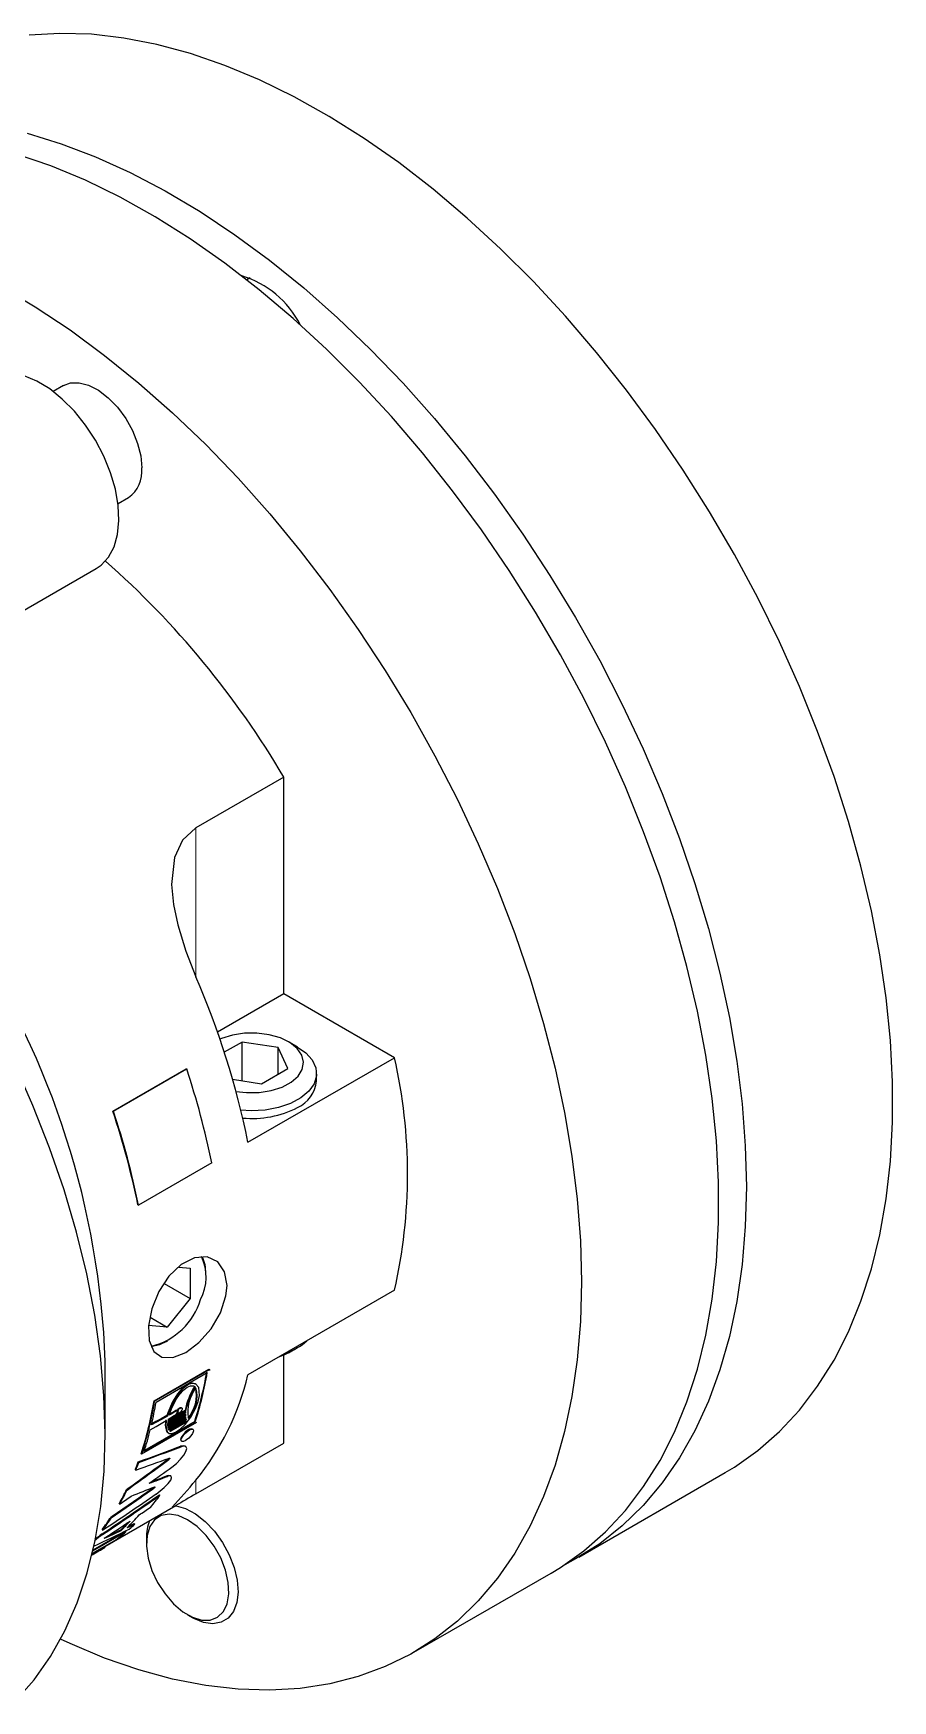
# Model space of a CAD drawing. Header units: millimetres. Extents: x 9.1 to 20.5, y 2.2 to 17.5.
# Drawn here: x 18.854 to 20.512, y 14.243 to 17.463 of the extents above; entities that cross this region are included whole.
import ezdxf

# ---------------------------------------------------------------- set-up
doc = ezdxf.new("R2010")
doc.units = ezdxf.units.MM
doc.linetypes.add('PHANTOM', pattern=[1.27, 0.635, -0.127, 0.127, -0.127, 0.127, -0.127])

msp = doc.modelspace()

# ---------------------------------------------------------------- linework, layer by layer
at = {"color": 7, "linetype": 'Continuous', "lineweight": 25}
for p, q in [((19.2718, 16.9908), (19.2656, 16.9872)), ((18.9121, 16.7831), (18.892, 16.7715)), ((19.017, 16.555), (19.0371, 16.5666)), ((18.8069, 16.3327), (18.9748, 16.4296)), ((19.337, 16.0268), (19.1673, 15.9288)), ((19.337, 15.6083), (19.337, 16.0268)), ((19.337, 15.6083), (19.2089, 15.5344)), ((19.5507, 15.485), (19.337, 15.6083)), ((19.2565, 15.5152), (19.2221, 15.4954)), ((19.3262, 15.5044), (19.2565, 15.5152)), ((19.2565, 15.4405), (19.2565, 15.5152)), ((19.3448, 15.4642), (19.3262, 15.5044)), ((19.3262, 15.4534), (19.3262, 15.5044)), ((19.3635, 15.5055), (19.3459, 15.5158)), ((19.0071, 15.3818), (19.1485, 15.4634)), ((19.0081, 15.3817), (19.1495, 15.4634)), ((19.1485, 15.4634), (19.1495, 15.4634)), ((19.2678, 15.3217), (19.5507, 15.485)), ((19.2938, 15.4347), (19.3448, 15.4642)), ((19.2381, 15.4433), (19.2938, 15.4347)), ((19.4001, 15.4399), (19.4001, 15.4545)), ((19.0071, 15.3818), (19.0081, 15.3817)), ((19.1979, 15.282), (19.0564, 15.2004)), ((19.0554, 15.2007), (19.0564, 15.2004)), ((19.1341, 15.0807), (19.1563, 15.0787)), ((19.1563, 15.0787), (19.1563, 15.0198)), ((19.1061, 15.0488), (19.1563, 15.0198)), ((19.1864, 15.0666), (19.1864, 15.0686)), ((19.1563, 15.0198), (19.1121, 14.9648)), ((19.5507, 15.0359), (19.2678, 14.8726)), ((19.0791, 14.9839), (19.1121, 14.9648)), ((19.1121, 14.9648), (19.076, 14.968)), ((19.1104, 14.937), (19.1122, 14.938)), ((19.337, 14.7407), (19.337, 14.9105)), ((19.3459, 14.915), (19.3635, 14.9252)), ((18.9923, 14.7562), (18.9923, 14.899)), ((19.0866, 14.8223), (19.1926, 14.8835)), ((19.0876, 14.8215), (19.1937, 14.8827)), ((19.0906, 14.8198), (19.1893, 14.8768)), ((19.1926, 14.8835), (19.1937, 14.8827)), ((19.1937, 14.8827), (19.1933, 14.8806)), ((19.0866, 14.8223), (19.0876, 14.8215)), ((19.1686, 14.7803), (19.0625, 14.7191)), ((19.166, 14.7816), (19.0673, 14.7246)), ((19.165, 14.7826), (19.0679, 14.7265)), ((19.1112, 14.7937), (19.1122, 14.7928)), ((19.1128, 14.7784), (19.1471, 14.7982)), ((19.1128, 14.7766), (19.147, 14.7964)), ((19.146, 14.7943), (19.1128, 14.7752)), ((19.1129, 14.78), (19.1461, 14.7991)), ((19.1471, 14.7934), (19.1129, 14.7737)), ((19.1473, 14.8008), (19.113, 14.781)), ((19.113, 14.7721), (19.1472, 14.7918)), ((19.1475, 14.8025), (19.1132, 14.7827)), ((19.1466, 14.79), (19.1133, 14.7708)), ((19.1465, 14.8034), (19.1135, 14.7843)), ((19.1476, 14.7891), (19.1136, 14.7694)), ((19.1482, 14.7872), (19.1143, 14.7676)), ((19.1143, 14.7675), (19.1477, 14.7868)), ((19.1149, 14.7663), (19.1487, 14.7858)), ((19.1492, 14.7832), (19.1166, 14.7644)), ((19.1171, 14.7644), (19.1454, 14.7807)), ((19.1181, 14.7635), (19.1464, 14.7798)), ((19.1307, 14.7964), (19.1297, 14.7973)), ((19.1301, 14.8042), (19.1311, 14.8033)), ((19.1312, 14.8032), (19.1302, 14.8041)), ((19.1318, 14.8056), (19.1328, 14.8047)), ((19.1404, 14.8084), (19.1393, 14.8092)), ((19.1454, 14.7807), (19.1458, 14.7813)), ((19.1454, 14.7807), (19.1464, 14.7798)), ((19.146, 14.7943), (19.1471, 14.7934)), ((19.1461, 14.7991), (19.1471, 14.7982)), ((19.1464, 14.7913), (19.1466, 14.79)), ((19.1475, 14.8025), (19.1465, 14.8034)), ((19.1476, 14.7891), (19.1466, 14.79)), ((19.1477, 14.7868), (19.1477, 14.7869)), ((19.1477, 14.7868), (19.1487, 14.7858)), ((19.165, 14.7826), (19.166, 14.7816)), ((19.1168, 14.7645), (19.1171, 14.7644)), ((19.1171, 14.7644), (19.1181, 14.7635)), ((19.162, 14.7668), (19.1609, 14.7678)), ((19.0615, 14.7201), (19.0625, 14.7191)), ((19.1386, 14.7453), (19.1397, 14.7443)), ((19.1673, 14.6428), (19.337, 14.7407)), ((19.0505, 14.6896), (19.0515, 14.6886)), ((19.057, 14.7034), (19.056, 14.7044)), ((19.9061, 14.5204), (20.1889, 14.6837)), ((19.0336, 14.6512), (19.0346, 14.6501)), ((18.9913, 14.5408), (19.1284, 14.6199)), ((19.0192, 14.6238), (19.0202, 14.6227)), ((19.0971, 14.6411), (19.098, 14.6399)), ((19.0035, 14.5979), (19.0044, 14.5968)), ((18.9685, 14.5324), (19.0322, 14.5691)), ((18.969, 14.5343), (19.0314, 14.5704)), ((18.9863, 14.5736), (18.9873, 14.5725)), ((19.0224, 14.5733), (19.0233, 14.5721)), ((19.0314, 14.5704), (19.0322, 14.5691)), ((19.0484, 14.5855), (19.0492, 14.5843)), ((19.0718, 14.557), (19.0718, 14.5468)), ((18.9668, 14.5249), (18.9799, 14.5325)), ((18.9669, 14.5253), (18.9919, 14.5397)), ((19.01, 14.5519), (18.9673, 14.5273)), ((18.9912, 14.541), (18.9919, 14.5397)), ((19.5879, 14.3367), (19.853, 14.4898)), ((19.1514, 14.409), (19.1602, 14.4039))]:
    msp.add_line(p, q, dxfattribs=at)
at = {"color": 8, "linetype": 'PHANTOM', "lineweight": 18}
for p, q in [((19.1673, 15.9288), (19.1673, 15.6414)), ((19.1388, 14.7335), (19.1378, 14.7345)), ((19.1149, 14.7088), (19.1139, 14.7098)), ((19.0854, 14.6547), (19.0863, 14.6536)), ((19.1124, 14.6763), (19.1114, 14.6774)), ((19.1673, 14.6428), (19.1673, 14.669)), ((18.9864, 14.5653), (18.9873, 14.5641))]:
    msp.add_line(p, q, dxfattribs=at)
at = {"color": 7, "linetype": 'Continuous', "lineweight": 25, "flags": 128}
for points in [[(20.1889, 14.6837), (20.2066, 14.6944), (20.2517, 14.7263), (20.2936, 14.763), (20.3322, 14.8045), (20.3673, 14.8506), (20.3989, 14.9011), (20.4269, 14.9558), (20.451, 15.0146), (20.4712, 15.0771), (20.4875, 15.1432), (20.4998, 15.2127), (20.508, 15.2852), (20.5121, 15.3605), (20.5121, 15.4383), (20.508, 15.5183), (20.4998, 15.6003), (20.4875, 15.6839), (20.4712, 15.7688), (20.451, 15.8547), (20.4269, 15.9413), (20.3989, 16.0282), (20.3673, 16.1152), (20.3322, 16.2019), (20.2936, 16.288), (20.2517, 16.3731), (20.2066, 16.457), (20.1586, 16.5393), (20.1078, 16.6197), (20.0544, 16.698), (19.9986, 16.7739), (19.9406, 16.8469), (19.8806, 16.917), (19.8188, 16.9838), (19.7555, 17.0471), (19.691, 17.1066), (19.6253, 17.1621), (19.5589, 17.2135), (19.4919, 17.2604), (19.4246, 17.3029), (19.3572, 17.3406), (19.29, 17.3734), (19.2232, 17.4013), (19.1572, 17.4241), (19.092, 17.4418), (19.0281, 17.4542), (18.9655, 17.4614), (18.9046, 17.4632), (18.8456, 17.4598)], [(18.8416, 17.2703), (18.9073, 17.2501), (18.9737, 17.2247), (19.0407, 17.1943), (19.108, 17.159), (19.1754, 17.1189), (19.2426, 17.0742), (19.3094, 17.025), (19.3754, 16.9716), (19.4406, 16.914), (19.5045, 16.8526), (19.5671, 16.7875), (19.628, 16.7191), (19.687, 16.6475), (19.7439, 16.573), (19.7986, 16.4959), (19.8507, 16.4165), (19.9001, 16.3351), (19.9467, 16.2519), (19.9902, 16.1674), (20.0305, 16.0817), (20.0674, 15.9953), (20.1008, 15.9085), (20.1305, 15.8215), (20.1565, 15.7347), (20.1787, 15.6484), (20.197, 15.5629), (20.2113, 15.4786), (20.2215, 15.3958), (20.2277, 15.3148), (20.2297, 15.2358)], [(19.853, 14.4898), (19.8708, 14.5005), (19.9158, 14.5324), (19.9577, 14.5691), (19.9963, 14.6106), (20.0315, 14.6567), (20.0631, 14.7072), (20.091, 14.7619), (20.1151, 14.8207), (20.1353, 14.8832), (20.1516, 14.9493), (20.1639, 15.0188), (20.1721, 15.0913), (20.1762, 15.1666), (20.1762, 15.2444), (20.1721, 15.3244), (20.1639, 15.4064), (20.1516, 15.49), (20.1353, 15.5749), (20.1151, 15.6608), (20.091, 15.7474), (20.0631, 15.8343), (20.0315, 15.9213), (19.9963, 16.008), (19.9577, 16.0941), (19.9158, 16.1792), (19.8708, 16.2631), (19.8227, 16.3454), (19.7719, 16.4258), (19.7185, 16.5041), (19.6627, 16.58), (19.6047, 16.653), (19.5447, 16.7231), (19.483, 16.7899), (19.4197, 16.8532), (19.3551, 16.9127), (19.2895, 16.9682), (19.223, 17.0196), (19.156, 17.0665), (19.0887, 17.109), (19.0213, 17.1467), (18.9541, 17.1795), (18.8874, 17.2074), (18.8213, 17.2302)], [(18.7898, 16.9753), (18.8572, 16.9353), (18.9244, 16.8905), (18.9912, 16.8414), (19.0572, 16.7879), (19.1224, 16.7303), (19.1863, 16.6689), (19.2489, 16.6039), (19.3098, 16.5354), (19.3688, 16.4638), (19.4257, 16.3893), (19.4804, 16.3122), (19.5325, 16.2328), (19.5819, 16.1514), (19.6285, 16.0682), (19.672, 15.9837), (19.7123, 15.898), (19.7492, 15.8116), (19.7826, 15.7248), (19.8123, 15.6378), (19.8384, 15.551), (19.8605, 15.4647), (19.8788, 15.3792), (19.8931, 15.2949), (19.9033, 15.2121), (19.9095, 15.1311), (19.9115, 15.0521), (19.9115, 15.0521)], [(18.9987, 16.4518), (19.0093, 16.4716), (19.016, 16.4953), (19.0188, 16.5222), (19.0174, 16.5516), (19.012, 16.5827), (19.0026, 16.6146), (18.9896, 16.6465), (18.9733, 16.6775), (18.9542, 16.7068), (18.9327, 16.7336), (18.9094, 16.757), (18.8851, 16.7766), (18.8603, 16.7917), (18.8357, 16.8019), (18.812, 16.8071), (18.7899, 16.8069), (18.7699, 16.8015), (18.7623, 16.7977)], [(18.9121, 16.7831), (18.925, 16.788), (18.9419, 16.7886), (18.9603, 16.7839), (18.9794, 16.774), (18.9983, 16.7596), (19.016, 16.7412), (19.0318, 16.7196), (19.045, 16.696), (19.0548, 16.6714), (19.0609, 16.647), (19.063, 16.6239)], [(18.9748, 16.4296), (18.9845, 16.4364), (18.9987, 16.4518)], [(19.1673, 15.9288), (19.1417, 15.9051), (19.1263, 15.8719), (19.1205, 15.8197), (19.1241, 15.7809), (19.1322, 15.7418), (19.1479, 15.6908), (19.1673, 15.6414)], [(18.8198, 14.2433), (18.8552, 14.2834), (18.8868, 14.3284), (18.9145, 14.378), (18.9382, 14.4321), (18.9576, 14.4903), (18.9729, 14.5523), (18.9837, 14.618), (18.9902, 14.6868), (18.9923, 14.7586), (18.9899, 14.8329), (18.9831, 14.9094), (18.972, 14.9877), (18.9565, 15.0675), (18.9367, 15.1482), (18.9128, 15.2296), (18.8848, 15.3112), (18.8529, 15.3927), (18.8173, 15.4735), (18.7781, 15.5534)], [(19.2446, 15.42), (19.2651, 15.4175), (19.2892, 15.4178), (19.3125, 15.4214), (19.3336, 15.4281), (19.3513, 15.4375), (19.3646, 15.4491), (19.3727, 15.4623), (19.3751, 15.4761), (19.3717, 15.4899), (19.3627, 15.5028), (19.3486, 15.5141), (19.3303, 15.5231), (19.3087, 15.5293), (19.2852, 15.5324), (19.2611, 15.5321), (19.2378, 15.5285), (19.2167, 15.5218), (19.2138, 15.5205)], [(19.3635, 15.5055), (19.3792, 15.4945), (19.3917, 15.4806), (19.3987, 15.4656), (19.3999, 15.45), (19.3953, 15.4346), (19.385, 15.4201), (19.3697, 15.4073), (19.3499, 15.3967), (19.3266, 15.3888), (19.3009, 15.3839), (19.274, 15.3824), (19.2541, 15.3834)], [(20.2297, 15.2358), (20.2277, 15.1592), (20.2215, 15.0853), (20.2113, 15.0143), (20.197, 14.9464), (20.1787, 14.8821), (20.1565, 14.8214), (20.1305, 14.7647), (20.1008, 14.712), (20.0674, 14.6637), (20.0305, 14.6199), (19.9902, 14.5808), (19.9467, 14.5464), (19.9001, 14.517), (19.8791, 14.5059)], [(19.2274, 15.045), (19.2227, 15.0717), (19.2094, 15.0909), (19.1892, 15.1003), (19.1646, 15.0985), (19.1391, 15.0855), (19.1153, 15.0628), (19.0958, 15.0332), (19.0822, 14.9999), (19.0758, 14.9671), (19.0771, 14.9387), (19.086, 14.9178), (19.1018, 14.9064), (19.1231, 14.9057), (19.1479, 14.9156), (19.1733, 14.9348), (19.1966, 14.9613), (19.2148, 14.9923), (19.2254, 15.0248), (19.2274, 15.045)], [(19.9115, 15.0521), (19.9095, 14.9755), (19.9033, 14.9016), (19.8931, 14.8306), (19.8788, 14.7628), (19.8605, 14.6984), (19.8384, 14.6377), (19.8123, 14.581), (19.7826, 14.5283), (19.7492, 14.48), (19.7123, 14.4362), (19.672, 14.3971), (19.6285, 14.3627), (19.5819, 14.3334), (19.5325, 14.309), (19.4804, 14.2898), (19.4257, 14.2758), (19.3688, 14.267), (19.3098, 14.2636), (19.2489, 14.2654), (19.1863, 14.2726), (19.1224, 14.285), (19.0572, 14.3027), (18.9912, 14.3255), (18.9244, 14.3534), (18.9062, 14.3618)], [(19.1104, 14.937), (19.0972, 14.9307), (19.0812, 14.9268)], [(19.3459, 14.915), (19.3399, 14.9118), (19.3257, 14.906)], [(19.1102, 14.7846), (19.109, 14.7748), (19.1116, 14.7622), (19.1159, 14.759), (19.1218, 14.7592), (19.1295, 14.7624), (19.1377, 14.7683), (19.1465, 14.7769), (19.1573, 14.7907), (19.1672, 14.8086), (19.1717, 14.821), (19.1741, 14.8327), (19.1727, 14.8482), (19.1672, 14.8545), (19.1609, 14.8559), (19.1546, 14.8542), (19.1474, 14.8499), (19.1403, 14.8436), (19.1328, 14.8348), (19.1233, 14.8197), (19.114, 14.7986), (19.1122, 14.7928)], [(19.1677, 14.8536), (19.1661, 14.8554), (19.1598, 14.8567), (19.1535, 14.855), (19.1464, 14.8507), (19.1392, 14.8444), (19.1317, 14.8356), (19.1222, 14.8204), (19.113, 14.7993), (19.1112, 14.7937)], [(19.1159, 14.7948), (19.1202, 14.8069), (19.1288, 14.8243), (19.1358, 14.8346), (19.1443, 14.8437), (19.1507, 14.8485), (19.1568, 14.851), (19.1625, 14.851), (19.1658, 14.8492)], [(19.0792, 14.7661), (19.0905, 14.7728), (19.1003, 14.7787), (19.1102, 14.7846)], [(19.1112, 14.7937), (19.1001, 14.7875), (19.0903, 14.7821), (19.0806, 14.7767)], [(19.1122, 14.7928), (19.1011, 14.7866), (19.0914, 14.7812), (19.0816, 14.7758)], [(19.1092, 14.7855), (19.1079, 14.7756), (19.1105, 14.7632), (19.1119, 14.7622)], [(19.1139, 14.7868), (19.1195, 14.7902), (19.1244, 14.7931), (19.1293, 14.7961)], [(19.1301, 14.8042), (19.1245, 14.8011), (19.1197, 14.7984), (19.1148, 14.7957)], [(19.1311, 14.8033), (19.1256, 14.8002), (19.1207, 14.7975), (19.1159, 14.7948)], [(19.1293, 14.7961), (19.1306, 14.7981), (19.1314, 14.8), (19.1317, 14.8018), (19.1313, 14.8031), (19.1311, 14.8033)], [(19.1328, 14.8047), (19.1347, 14.8066), (19.1364, 14.8078), (19.1382, 14.8086), (19.1397, 14.8087), (19.1407, 14.8081), (19.1411, 14.8071), (19.1409, 14.8059), (19.1403, 14.8045), (19.139, 14.8025), (19.1368, 14.8), (19.1343, 14.7978), (19.1326, 14.7968), (19.1314, 14.7964), (19.1307, 14.7964)], [(19.1307, 14.7964), (19.1322, 14.7986), (19.1332, 14.8007), (19.1336, 14.8028), (19.1332, 14.8043), (19.1328, 14.8047)], [(19.1318, 14.8056), (19.1333, 14.8072), (19.135, 14.8084), (19.1367, 14.8093), (19.1384, 14.8095), (19.1393, 14.8091)], [(19.146, 14.7958), (19.146, 14.7958), (19.146, 14.7943)], [(19.1461, 14.7991), (19.1461, 14.7998), (19.1461, 14.8002)], [(19.1534, 14.7668), (19.1505, 14.7648), (19.1469, 14.7617), (19.1431, 14.7576), (19.1398, 14.753), (19.1383, 14.7499), (19.1378, 14.7475), (19.1386, 14.7454), (19.1387, 14.7453)], [(19.1544, 14.7658), (19.1571, 14.7671), (19.1597, 14.7676), (19.1619, 14.7669), (19.1628, 14.7647), (19.1623, 14.7622), (19.1607, 14.7591), (19.1574, 14.7547), (19.1534, 14.7503), (19.1494, 14.7469), (19.1463, 14.7449), (19.1436, 14.7438), (19.1408, 14.7437), (19.1392, 14.7449), (19.1388, 14.7472), (19.1396, 14.7498), (19.1414, 14.753), (19.1441, 14.7566), (19.1479, 14.7608), (19.1525, 14.7646), (19.1544, 14.7658)], [(19.1609, 14.7678), (19.1609, 14.7679), (19.1587, 14.7685), (19.1552, 14.7677), (19.1534, 14.7668)], [(19.1209, 14.6945), (19.1297, 14.7015), (19.1379, 14.7096), (19.1442, 14.7175), (19.1482, 14.7247), (19.1495, 14.7305), (19.1478, 14.734), (19.1434, 14.7347), (19.1388, 14.7335)], [(19.1472, 14.7343), (19.1468, 14.735), (19.1425, 14.7357), (19.1378, 14.7345)], [(19.1162, 14.7118), (19.1166, 14.7119), (19.1168, 14.7118), (19.1169, 14.7115), (19.1167, 14.7109), (19.1163, 14.7102), (19.1158, 14.7096), (19.1153, 14.7091), (19.1149, 14.7088)], [(19.0879, 14.6563), (19.0883, 14.6564), (19.0884, 14.6564), (19.0885, 14.6561), (19.0883, 14.6556), (19.0878, 14.655), (19.0873, 14.6544), (19.0868, 14.654), (19.0863, 14.6536)], [(19.0907, 14.6424), (19.0986, 14.6483), (19.1063, 14.6549), (19.1137, 14.6626), (19.1188, 14.6694), (19.1205, 14.6738), (19.1197, 14.6766), (19.1159, 14.6773), (19.1124, 14.6763)], [(19.1188, 14.6774), (19.1188, 14.6777), (19.115, 14.6784), (19.1114, 14.6774)], [(19.128, 14.6196), (19.129, 14.6195), (19.1475, 14.6143), (19.1666, 14.6041), (19.1854, 14.5893), (19.203, 14.5706), (19.2187, 14.5488), (19.2316, 14.5251), (19.2411, 14.5005), (19.2469, 14.4761), (19.2486, 14.4531), (19.2462, 14.4326), (19.2398, 14.4155), (19.2296, 14.4027), (19.2162, 14.3947), (19.2002, 14.3919), (19.1823, 14.3944), (19.1634, 14.4021), (19.1602, 14.4039)], [(19.0825, 14.4947), (19.0935, 14.4712), (19.1077, 14.4494), (19.1242, 14.4302), (19.1422, 14.415), (19.1606, 14.4043), (19.1786, 14.3988), (19.1951, 14.3989), (19.2093, 14.4044), (19.2203, 14.4152), (19.2276, 14.4305), (19.2308, 14.4497), (19.2297, 14.4716), (19.2244, 14.4951), (19.2152, 14.5189), (19.2025, 14.5417), (19.1871, 14.5623), (19.1697, 14.5797), (19.1514, 14.5927), (19.133, 14.6008), (19.1157, 14.6036), (19.1003, 14.6008), (19.0876, 14.5926), (19.0783, 14.5794), (19.0731, 14.562), (19.072, 14.5414), (19.0752, 14.5185), (19.0825, 14.4947)]]:
    msp.add_lwpolyline(points, dxfattribs=at)
at = {"color": 7, "linetype": 'Continuous', "lineweight": 25}
for centre, radius, start, end in [((19.2028, 16.8167), 0.1858, 26.9104, 73.3625), ((19.0015, 16.6172), 0.0618, 305.1269, 6.1853), ((17.849, 15.1499), 1.7272, 30.5108, 48.5354), ((17.3815, 14.8401), 1.6119, 2.0948, 33.2845), ((17.6639, 14.993), 1.6373, 11.5809, 23.3287), ((17.6718, 14.9722), 1.5572, 11.476, 18.3871), ((18.5586, 15.2604), 1.0172, 347.2466, 12.7534), ((19.3386, 15.4455), 0.0618, 293.8101, 354.8697), ((17.5315, 14.8913), 1.555, 11.476, 18.3871), ((17.5304, 14.8906), 1.5572, 11.476, 18.3871), ((19.276, 15.5582), 0.1906, 264.4847, 297.3541), ((19.0939, 15.0613), 0.0932, 332.3149, 25.1931), ((19.1153, 15.0706), 0.0711, 358.402, 24.9177), ((19.0504, 15.0558), 0.1316, 283.7342, 343.3016), ((19.3049, 15.0241), 0.115, 288.451, 311.5436), ((18.5102, 14.9935), 0.6879, 342.141, 350.2984), ((18.5103, 14.9929), 0.6889, 342.141, 350.2984), ((19.2813, 14.7775), 0.1373, 148.1003, 169.1206), ((19.2826, 14.7765), 0.1376, 148.1211, 169.1199), ((19.2268, 14.8015), 0.075, 142.3277, 190.1117), ((19.1048, 14.832), 0.0636, 317.7444, 14.6951), ((19.1057, 14.8312), 0.0638, 317.7772, 14.6622), ((18.7674, 14.993), 0.5147, 320.9824, 346.4721), ((18.4079, 14.9346), 0.6879, 341.8312, 350.6083), ((18.408, 14.9339), 0.6889, 341.8312, 350.6083), ((18.37, 14.9445), 0.7313, 346.6601, 350.182), ((19.1632, 14.7757), 0.0505, 173.9715, 176.9771), ((19.1816, 14.7735), 0.069, 168.8324, 172.3404), ((19.1268, 14.8034), 0.00572, 325.3462, 16.4), ((19.0685, 14.8466), 0.1026, 319.383, 321.8453), ((19.1851, 14.7954), 0.0381, 178.5553, 183.0145), ((19.2011, 14.7948), 0.0541, 173.536, 176.36), ((19.1708, 14.7943), 0.0237, 186.1803, 192.7617), ((19.161, 14.7917), 0.0136, 199.3236, 205.5611), ((18.4503, 14.9249), 0.6487, 342.0212, 345.8361), ((19.1456, 14.7762), 0.0328, 179.341, 184.4652), ((19.1319, 14.7747), 0.0191, 187.9135, 195.9895), ((19.124, 14.772), 0.0107, 204.1177, 212.0178), ((19.121, 14.7697), 0.00684, 230.4997, 245.2446), ((16.3499, 22.1646), 7.9359, 289.93767, 290.56687), ((16.3578, 22.1514), 7.922, 289.9212, 290.55135), ((10.6935, 26.1576), 14.2111, 305.93542, 306.33641), ((10.7009, 26.1447), 14.1977, 305.9423, 306.34376), ((18.5125, 14.9014), 0.5781, 338.5101, 340.0745), ((16.8883, 20.8317), 6.5128, 289.39856, 290.00388), ((18.5128, 14.9007), 0.5789, 338.5101, 340.0745), ((10.8511, 26.1976), 14.1674, 305.49588, 305.71316), ((19.1107, 14.7142), 0.00542, 305.9314, 330.2624), ((11.0906, 26.09), 13.9528, 304.54925, 304.95873), ((11.0979, 26.0773), 13.9397, 304.55451, 304.96447), ((18.586, 14.8687), 0.4977, 330.5134, 334.0764), ((17.0246, 19.8283), 5.5684, 291.246, 291.7495), ((17.3521, 19.3235), 4.9694, 290.3137, 290.746), ((17.552, 18.7882), 4.3966, 290.357, 290.7741), ((19.0816, 14.6602), 0.00667, 304.7846, 318.399), ((18.0651, 15.5971), 1.4409, 317.1408, 319.9), ((13.607, 22.5298), 9.6111, 304.03609, 304.83565), ((11.1923, 26.2066), 14.0041, 303.8223, 304.3334), ((13.6118, 22.5215), 9.603, 304.04058, 304.84103), ((18.5864, 14.868), 0.4983, 330.5134, 334.0764), ((10.8152, 26.2474), 14.2287, 305.2152, 305.32496), ((18.7582, 14.8874), 0.4203, 319.8933, 323.9335), ((20.7656, 11.8657), 3.2041, 119.9225, 120.7298), ((18.6375, 14.8376), 0.4375, 322.8916, 326.7831), ((18.6379, 14.8368), 0.4381, 322.8916, 326.7831), ((13.9646, 22.18), 9.1307, 303.39475, 303.77263), ((18.7452, 14.8516), 0.3928, 314.8846, 317.5409), ((18.7443, 14.8521), 0.3953, 314.8895, 318.4921), ((18.7589, 14.8606), 0.3953, 314.2586, 319.123), ((13.953, 22.1973), 9.1514, 303.90472, 304.06977), ((19.1565, 14.5591), 0.0847, 157.9949, 181.422), ((17.5058, 17.6678), 3.4521, 295.102, 296.3631), ((19.0754, 14.4332), 0.1577, 123.9542, 131.0434), ((19.0719, 14.4378), 0.1534, 123.8492, 130.5345), ((17.589, 17.6479), 3.3938, 294.3841, 294.9996), ((17.8777, 17.0235), 2.7045, 294.4721, 295.0414), ((18.7944, 14.8526), 0.37, 305.6406, 309.9931), ((17.6033, 17.6173), 3.36, 295.2165, 295.4882), ((17.8608, 17.074), 2.7573, 295.2628, 295.511), ((18.7877, 14.8605), 0.3804, 311.3029, 313.439), ((18.7983, 14.847), 0.3632, 299.9975, 302.2129)]:
    msp.add_arc(centre, radius, start, end, dxfattribs=at)

doc.saveas('drawing.dxf')
